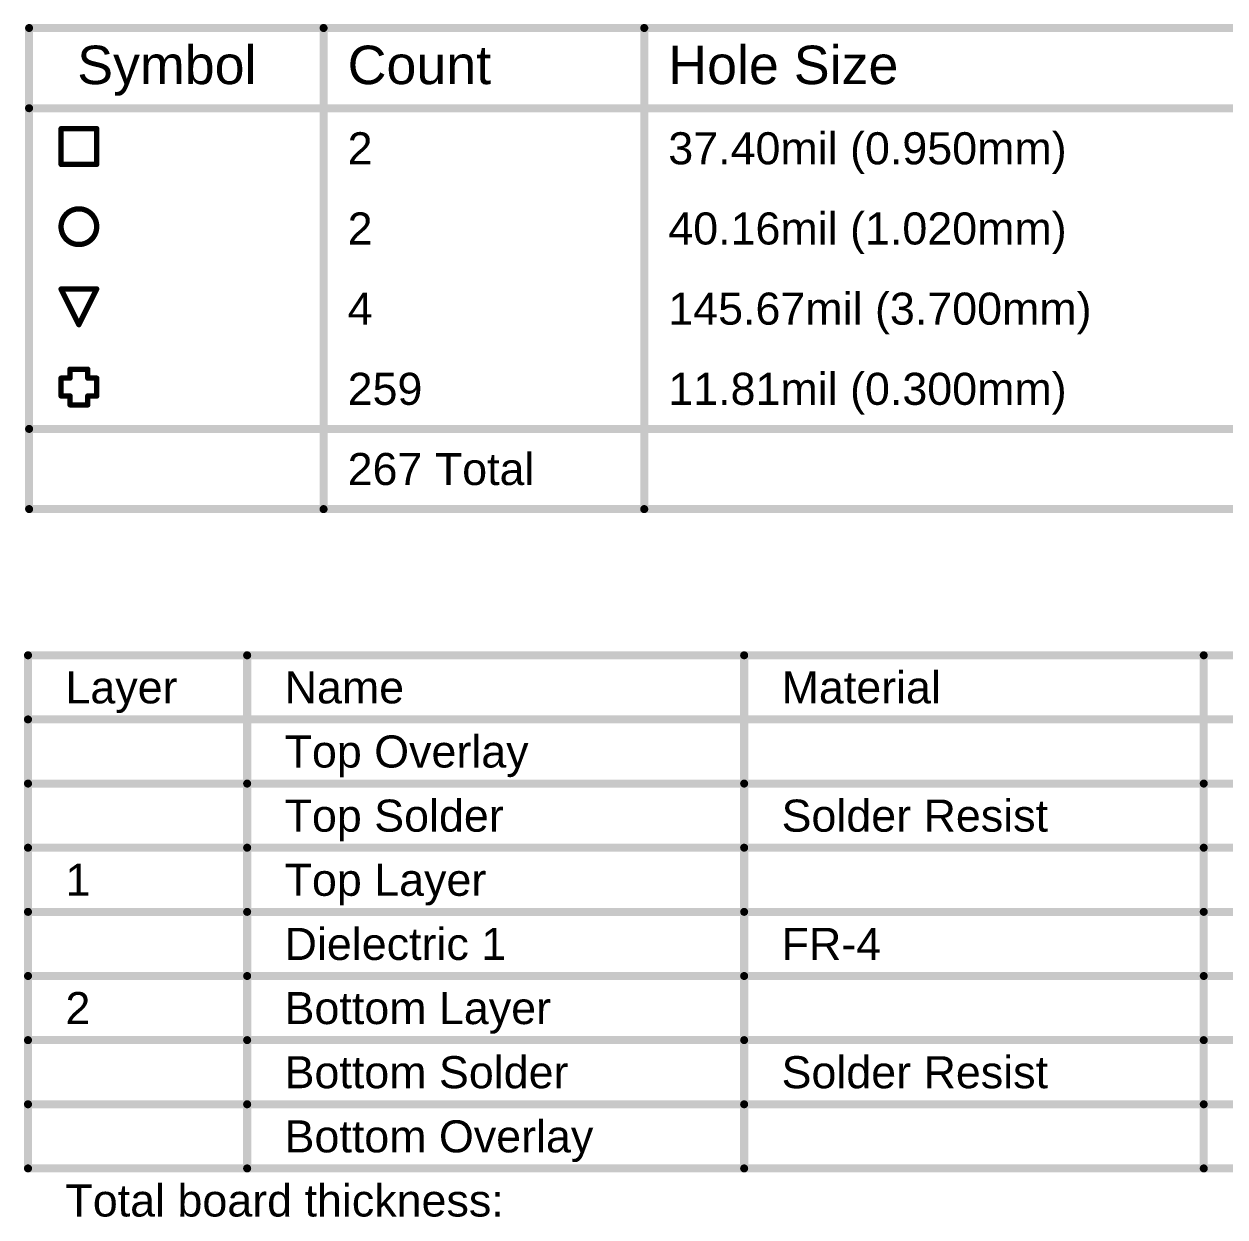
# Model space of a CAD drawing. Header units: inches. Extents: x -25 to 271, y -41 to 15.
# Drawn here: x 90.7 to 147.8, y -41.3 to 15.4 of the extents above; entities that cross this region are included whole.
import ezdxf

# ---------------------------------------------------------------- set-up
doc = ezdxf.new("R2010")
doc.units = ezdxf.units.IN
doc.layers.add('Drill Drawing', color=1, linetype='Continuous')
doc.layers.add('Fabrication', color=76, linetype='Continuous')
doc.styles.add('Arial', font='', dxfattribs={"height": 0.2})
doc.styles.get('Arial').set_extended_font_data('Arial')

msp = doc.modelspace()

# ---------------------------------------------------------------- linework, layer by layer
at = {"layer": 'Drill Drawing'}
for points in [[(90.97, 15.202, 0.381, 0.381, 0), (270.55, 15.202, 0.381, 0.381, 0)], [(90.97, -7.658, 0.381, 0.381, 0), (90.97, 15.202, 0.381, 0.381, 0)], [(104.962, -7.658, 0.381, 0.381, 0), (104.962, 15.202, 0.381, 0.381, 0)], [(120.198, -7.658, 0.381, 0.381, 0), (120.198, 15.202, 0.381, 0.381, 0)], [(90.97, 11.392, 0.381, 0.381, 0), (270.55, 11.392, 0.381, 0.381, 0)], [(92.489, 10.418, 0.254, 0.254, 0), (94.182, 10.418, 0.254, 0.254, 0)], [(92.489, 8.725, 0.254, 0.254, 0), (92.489, 10.418, 0.254, 0.254, 0)], [(94.182, 8.725, 0.254, 0.254, 0), (94.182, 10.418, 0.254, 0.254, 0)], [(92.489, 8.725, 0.254, 0.254, 0), (94.182, 8.725, 0.254, 0.254, 0)], [(92.489, 2.798, 0.254, 0.254, 0), (94.182, 2.798, 0.254, 0.254, 0)], [(92.489, 2.798, 0.254, 0.254, 0), (93.335, 1.105, 0.254, 0.254, 0)], [(93.335, 1.105, 0.254, 0.254, 0), (94.182, 2.798, 0.254, 0.254, 0)], [(92.912, -1.435, 0.254, 0.254, 0), (92.912, -1.012, 0.254, 0.254, 0)], [(92.912, -1.012, 0.254, 0.254, 0), (93.759, -1.012, 0.254, 0.254, 0)], [(93.759, -1.435, 0.254, 0.254, 0), (93.759, -1.012, 0.254, 0.254, 0)], [(92.489, -2.282, 0.254, 0.254, 0), (92.489, -1.435, 0.254, 0.254, 0)], [(92.489, -1.435, 0.254, 0.254, 0), (92.912, -1.435, 0.254, 0.254, 0)], [(93.759, -1.435, 0.254, 0.254, 0), (94.182, -1.435, 0.254, 0.254, 0)], [(94.182, -2.282, 0.254, 0.254, 0), (94.182, -1.435, 0.254, 0.254, 0)], [(92.489, -2.282, 0.254, 0.254, 0), (92.912, -2.282, 0.254, 0.254, 0)], [(92.912, -2.705, 0.254, 0.254, 0), (92.912, -2.282, 0.254, 0.254, 0)], [(93.759, -2.282, 0.254, 0.254, 0), (94.182, -2.282, 0.254, 0.254, 0)], [(93.759, -2.705, 0.254, 0.254, 0), (93.759, -2.282, 0.254, 0.254, 0)], [(92.912, -2.705, 0.254, 0.254, 0), (93.759, -2.705, 0.254, 0.254, 0)], [(90.97, -3.848, 0.381, 0.381, 0), (270.55, -3.848, 0.381, 0.381, 0)], [(90.97, -7.658, 0.381, 0.381, 0), (270.55, -7.658, 0.381, 0.381, 0)]]:
    msp.add_lwpolyline(points, format="xyseb", dxfattribs=at)
for points in [[(90.875, 15.202, 0.191, 0.191, 1), (91.065, 15.202, 0.191, 0.191, 1)], [(90.875, 15.202, 0.191, 0.191, 1), (91.065, 15.202, 0.191, 0.191, 1)], [(104.867, 15.202, 0.191, 0.191, 1), (105.058, 15.202, 0.191, 0.191, 1)], [(120.103, 15.202, 0.191, 0.191, 1), (120.294, 15.202, 0.191, 0.191, 1)], [(90.875, 11.392, 0.191, 0.191, 1), (91.065, 11.392, 0.191, 0.191, 1)], [(92.425, 10.418, 0.127, 0.127, 1), (92.552, 10.418, 0.127, 0.127, 1)], [(92.425, 10.418, 0.127, 0.127, 1), (92.552, 10.418, 0.127, 0.127, 1)], [(94.119, 10.418, 0.127, 0.127, 1), (94.246, 10.418, 0.127, 0.127, 1)], [(94.119, 10.418, 0.127, 0.127, 1), (94.246, 10.418, 0.127, 0.127, 1)], [(92.425, 8.725, 0.127, 0.127, 1), (92.552, 8.725, 0.127, 0.127, 1)], [(92.425, 8.725, 0.127, 0.127, 1), (92.552, 8.725, 0.127, 0.127, 1)], [(94.119, 8.725, 0.127, 0.127, 1), (94.246, 8.725, 0.127, 0.127, 1)], [(94.119, 8.725, 0.127, 0.127, 1), (94.246, 8.725, 0.127, 0.127, 1)], [(94.182, 5.762, 0.254, 0.254, 1), (92.489, 5.762, 0.254, 0.254, 1)], [(92.425, 5.762, 0.127, 0.127, 1), (92.552, 5.762, 0.127, 0.127, 1)], [(94.119, 5.762, 0.127, 0.127, 1), (94.246, 5.762, 0.127, 0.127, 1)], [(92.425, 2.798, 0.127, 0.127, 1), (92.552, 2.798, 0.127, 0.127, 1)], [(92.425, 2.798, 0.127, 0.127, 1), (92.552, 2.798, 0.127, 0.127, 1)], [(94.119, 2.798, 0.127, 0.127, 1), (94.246, 2.798, 0.127, 0.127, 1)], [(94.119, 2.798, 0.127, 0.127, 1), (94.246, 2.798, 0.127, 0.127, 1)], [(93.272, 1.105, 0.127, 0.127, 1), (93.399, 1.105, 0.127, 0.127, 1)], [(93.272, 1.105, 0.127, 0.127, 1), (93.399, 1.105, 0.127, 0.127, 1)], [(92.849, -1.012, 0.127, 0.127, 1), (92.976, -1.012, 0.127, 0.127, 1)], [(92.849, -1.012, 0.127, 0.127, 1), (92.976, -1.012, 0.127, 0.127, 1)], [(93.695, -1.012, 0.127, 0.127, 1), (93.822, -1.012, 0.127, 0.127, 1)], [(93.695, -1.012, 0.127, 0.127, 1), (93.822, -1.012, 0.127, 0.127, 1)], [(92.425, -1.435, 0.127, 0.127, 1), (92.552, -1.435, 0.127, 0.127, 1)], [(92.425, -1.435, 0.127, 0.127, 1), (92.552, -1.435, 0.127, 0.127, 1)], [(92.849, -1.435, 0.127, 0.127, 1), (92.976, -1.435, 0.127, 0.127, 1)], [(92.849, -1.435, 0.127, 0.127, 1), (92.976, -1.435, 0.127, 0.127, 1)], [(93.695, -1.435, 0.127, 0.127, 1), (93.822, -1.435, 0.127, 0.127, 1)], [(93.695, -1.435, 0.127, 0.127, 1), (93.822, -1.435, 0.127, 0.127, 1)], [(94.119, -1.435, 0.127, 0.127, 1), (94.246, -1.435, 0.127, 0.127, 1)], [(94.119, -1.435, 0.127, 0.127, 1), (94.246, -1.435, 0.127, 0.127, 1)], [(92.425, -2.282, 0.127, 0.127, 1), (92.552, -2.282, 0.127, 0.127, 1)], [(92.425, -2.282, 0.127, 0.127, 1), (92.552, -2.282, 0.127, 0.127, 1)], [(92.849, -2.282, 0.127, 0.127, 1), (92.976, -2.282, 0.127, 0.127, 1)], [(92.849, -2.282, 0.127, 0.127, 1), (92.976, -2.282, 0.127, 0.127, 1)], [(93.695, -2.282, 0.127, 0.127, 1), (93.822, -2.282, 0.127, 0.127, 1)], [(93.695, -2.282, 0.127, 0.127, 1), (93.822, -2.282, 0.127, 0.127, 1)], [(94.119, -2.282, 0.127, 0.127, 1), (94.246, -2.282, 0.127, 0.127, 1)], [(94.119, -2.282, 0.127, 0.127, 1), (94.246, -2.282, 0.127, 0.127, 1)], [(92.849, -2.705, 0.127, 0.127, 1), (92.976, -2.705, 0.127, 0.127, 1)], [(92.849, -2.705, 0.127, 0.127, 1), (92.976, -2.705, 0.127, 0.127, 1)], [(93.695, -2.705, 0.127, 0.127, 1), (93.822, -2.705, 0.127, 0.127, 1)], [(93.695, -2.705, 0.127, 0.127, 1), (93.822, -2.705, 0.127, 0.127, 1)], [(90.875, -3.848, 0.191, 0.191, 1), (91.065, -3.848, 0.191, 0.191, 1)], [(90.875, -7.658, 0.191, 0.191, 1), (91.065, -7.658, 0.191, 0.191, 1)], [(90.875, -7.658, 0.191, 0.191, 1), (91.065, -7.658, 0.191, 0.191, 1)], [(104.867, -7.658, 0.191, 0.191, 1), (105.058, -7.658, 0.191, 0.191, 1)], [(120.103, -7.658, 0.191, 0.191, 1), (120.294, -7.658, 0.191, 0.191, 1)]]:
    msp.add_lwpolyline(points, format="xyseb", close=True, dxfattribs=at)
at = {"layer": 'Fabrication'}
for points in [[(90.919, -14.605, 0.381, 0.381, 0), (206.204, -14.605, 0.381, 0.381, 0)], [(90.919, -38.989, 0.381, 0.381, 0), (90.919, -14.605, 0.381, 0.381, 0)], [(101.331, -38.989, 0.381, 0.381, 0), (101.331, -14.605, 0.381, 0.381, 0)], [(124.946, -38.989, 0.381, 0.381, 0), (124.946, -14.605, 0.381, 0.381, 0)], [(146.784, -38.989, 0.381, 0.381, 0), (146.784, -14.605, 0.381, 0.381, 0)], [(90.919, -17.653, 0.381, 0.381, 0), (206.204, -17.653, 0.381, 0.381, 0)], [(90.919, -20.701, 0.381, 0.381, 0), (101.331, -20.701, 0.381, 0.381, 0)], [(101.331, -20.701, 0.381, 0.381, 0), (124.946, -20.701, 0.381, 0.381, 0)], [(124.946, -20.701, 0.381, 0.381, 0), (146.784, -20.701, 0.381, 0.381, 0)], [(146.784, -20.701, 0.381, 0.381, 0), (163.29, -20.701, 0.381, 0.381, 0)], [(90.919, -23.749, 0.381, 0.381, 0), (101.331, -23.749, 0.381, 0.381, 0)], [(101.331, -23.749, 0.381, 0.381, 0), (124.946, -23.749, 0.381, 0.381, 0)], [(124.946, -23.749, 0.381, 0.381, 0), (146.784, -23.749, 0.381, 0.381, 0)], [(146.784, -23.749, 0.381, 0.381, 0), (163.29, -23.749, 0.381, 0.381, 0)], [(90.919, -26.797, 0.381, 0.381, 0), (101.331, -26.797, 0.381, 0.381, 0)], [(101.331, -26.797, 0.381, 0.381, 0), (124.946, -26.797, 0.381, 0.381, 0)], [(124.946, -26.797, 0.381, 0.381, 0), (146.784, -26.797, 0.381, 0.381, 0)], [(146.784, -26.797, 0.381, 0.381, 0), (163.29, -26.797, 0.381, 0.381, 0)], [(90.919, -29.845, 0.381, 0.381, 0), (101.331, -29.845, 0.381, 0.381, 0)], [(101.331, -29.845, 0.381, 0.381, 0), (124.946, -29.845, 0.381, 0.381, 0)], [(124.946, -29.845, 0.381, 0.381, 0), (146.784, -29.845, 0.381, 0.381, 0)], [(146.784, -29.845, 0.381, 0.381, 0), (163.29, -29.845, 0.381, 0.381, 0)], [(90.919, -32.893, 0.381, 0.381, 0), (101.331, -32.893, 0.381, 0.381, 0)], [(101.331, -32.893, 0.381, 0.381, 0), (124.946, -32.893, 0.381, 0.381, 0)], [(124.946, -32.893, 0.381, 0.381, 0), (146.784, -32.893, 0.381, 0.381, 0)], [(146.784, -32.893, 0.381, 0.381, 0), (163.29, -32.893, 0.381, 0.381, 0)], [(90.919, -35.941, 0.381, 0.381, 0), (101.331, -35.941, 0.381, 0.381, 0)], [(101.331, -35.941, 0.381, 0.381, 0), (124.946, -35.941, 0.381, 0.381, 0)], [(124.946, -35.941, 0.381, 0.381, 0), (146.784, -35.941, 0.381, 0.381, 0)], [(146.784, -35.941, 0.381, 0.381, 0), (163.29, -35.941, 0.381, 0.381, 0)], [(90.919, -38.989, 0.381, 0.381, 0), (101.331, -38.989, 0.381, 0.381, 0)], [(101.331, -38.989, 0.381, 0.381, 0), (124.946, -38.989, 0.381, 0.381, 0)], [(124.946, -38.989, 0.381, 0.381, 0), (146.784, -38.989, 0.381, 0.381, 0)], [(146.784, -38.989, 0.381, 0.381, 0), (163.29, -38.989, 0.381, 0.381, 0)]]:
    msp.add_lwpolyline(points, format="xyseb", dxfattribs=at)
for points in [[(90.823, -14.605, 0.191, 0.191, 1), (91.014, -14.605, 0.191, 0.191, 1)], [(90.823, -14.605, 0.191, 0.191, 1), (91.014, -14.605, 0.191, 0.191, 1)], [(101.235, -14.605, 0.191, 0.191, 1), (101.426, -14.605, 0.191, 0.191, 1)], [(124.851, -14.605, 0.191, 0.191, 1), (125.041, -14.605, 0.191, 0.191, 1)], [(146.689, -14.605, 0.191, 0.191, 1), (146.879, -14.605, 0.191, 0.191, 1)], [(90.823, -17.653, 0.191, 0.191, 1), (91.014, -17.653, 0.191, 0.191, 1)], [(90.823, -20.701, 0.191, 0.191, 1), (91.014, -20.701, 0.191, 0.191, 1)], [(101.235, -20.701, 0.191, 0.191, 1), (101.426, -20.701, 0.191, 0.191, 1)], [(101.235, -20.701, 0.191, 0.191, 1), (101.426, -20.701, 0.191, 0.191, 1)], [(124.851, -20.701, 0.191, 0.191, 1), (125.041, -20.701, 0.191, 0.191, 1)], [(124.851, -20.701, 0.191, 0.191, 1), (125.041, -20.701, 0.191, 0.191, 1)], [(146.689, -20.701, 0.191, 0.191, 1), (146.879, -20.701, 0.191, 0.191, 1)], [(146.689, -20.701, 0.191, 0.191, 1), (146.879, -20.701, 0.191, 0.191, 1)], [(90.823, -23.749, 0.191, 0.191, 1), (91.014, -23.749, 0.191, 0.191, 1)], [(101.235, -23.749, 0.191, 0.191, 1), (101.426, -23.749, 0.191, 0.191, 1)], [(101.235, -23.749, 0.191, 0.191, 1), (101.426, -23.749, 0.191, 0.191, 1)], [(124.851, -23.749, 0.191, 0.191, 1), (125.041, -23.749, 0.191, 0.191, 1)], [(124.851, -23.749, 0.191, 0.191, 1), (125.041, -23.749, 0.191, 0.191, 1)], [(146.689, -23.749, 0.191, 0.191, 1), (146.879, -23.749, 0.191, 0.191, 1)], [(146.689, -23.749, 0.191, 0.191, 1), (146.879, -23.749, 0.191, 0.191, 1)], [(90.823, -26.797, 0.191, 0.191, 1), (91.014, -26.797, 0.191, 0.191, 1)], [(101.235, -26.797, 0.191, 0.191, 1), (101.426, -26.797, 0.191, 0.191, 1)], [(101.235, -26.797, 0.191, 0.191, 1), (101.426, -26.797, 0.191, 0.191, 1)], [(124.851, -26.797, 0.191, 0.191, 1), (125.041, -26.797, 0.191, 0.191, 1)], [(124.851, -26.797, 0.191, 0.191, 1), (125.041, -26.797, 0.191, 0.191, 1)], [(146.689, -26.797, 0.191, 0.191, 1), (146.879, -26.797, 0.191, 0.191, 1)], [(146.689, -26.797, 0.191, 0.191, 1), (146.879, -26.797, 0.191, 0.191, 1)], [(90.823, -29.845, 0.191, 0.191, 1), (91.014, -29.845, 0.191, 0.191, 1)], [(101.235, -29.845, 0.191, 0.191, 1), (101.426, -29.845, 0.191, 0.191, 1)], [(101.235, -29.845, 0.191, 0.191, 1), (101.426, -29.845, 0.191, 0.191, 1)], [(124.851, -29.845, 0.191, 0.191, 1), (125.041, -29.845, 0.191, 0.191, 1)], [(124.851, -29.845, 0.191, 0.191, 1), (125.041, -29.845, 0.191, 0.191, 1)], [(146.689, -29.845, 0.191, 0.191, 1), (146.879, -29.845, 0.191, 0.191, 1)], [(146.689, -29.845, 0.191, 0.191, 1), (146.879, -29.845, 0.191, 0.191, 1)], [(90.823, -32.893, 0.191, 0.191, 1), (91.014, -32.893, 0.191, 0.191, 1)], [(101.235, -32.893, 0.191, 0.191, 1), (101.426, -32.893, 0.191, 0.191, 1)], [(101.235, -32.893, 0.191, 0.191, 1), (101.426, -32.893, 0.191, 0.191, 1)], [(124.851, -32.893, 0.191, 0.191, 1), (125.041, -32.893, 0.191, 0.191, 1)], [(124.851, -32.893, 0.191, 0.191, 1), (125.041, -32.893, 0.191, 0.191, 1)], [(146.689, -32.893, 0.191, 0.191, 1), (146.879, -32.893, 0.191, 0.191, 1)], [(146.689, -32.893, 0.191, 0.191, 1), (146.879, -32.893, 0.191, 0.191, 1)], [(90.823, -35.941, 0.191, 0.191, 1), (91.014, -35.941, 0.191, 0.191, 1)], [(101.235, -35.941, 0.191, 0.191, 1), (101.426, -35.941, 0.191, 0.191, 1)], [(101.235, -35.941, 0.191, 0.191, 1), (101.426, -35.941, 0.191, 0.191, 1)], [(124.851, -35.941, 0.191, 0.191, 1), (125.041, -35.941, 0.191, 0.191, 1)], [(124.851, -35.941, 0.191, 0.191, 1), (125.041, -35.941, 0.191, 0.191, 1)], [(146.689, -35.941, 0.191, 0.191, 1), (146.879, -35.941, 0.191, 0.191, 1)], [(146.689, -35.941, 0.191, 0.191, 1), (146.879, -35.941, 0.191, 0.191, 1)], [(90.823, -38.989, 0.191, 0.191, 1), (91.014, -38.989, 0.191, 0.191, 1)], [(90.823, -38.989, 0.191, 0.191, 1), (91.014, -38.989, 0.191, 0.191, 1)], [(101.235, -38.989, 0.191, 0.191, 1), (101.426, -38.989, 0.191, 0.191, 1)], [(101.235, -38.989, 0.191, 0.191, 1), (101.426, -38.989, 0.191, 0.191, 1)], [(101.235, -38.989, 0.191, 0.191, 1), (101.426, -38.989, 0.191, 0.191, 1)], [(124.851, -38.989, 0.191, 0.191, 1), (125.041, -38.989, 0.191, 0.191, 1)], [(124.851, -38.989, 0.191, 0.191, 1), (125.041, -38.989, 0.191, 0.191, 1)], [(124.851, -38.989, 0.191, 0.191, 1), (125.041, -38.989, 0.191, 0.191, 1)], [(146.689, -38.989, 0.191, 0.191, 1), (146.879, -38.989, 0.191, 0.191, 1)], [(146.689, -38.989, 0.191, 0.191, 1), (146.879, -38.989, 0.191, 0.191, 1)], [(146.689, -38.989, 0.191, 0.191, 1), (146.879, -38.989, 0.191, 0.191, 1)]]:
    msp.add_lwpolyline(points, format="xyseb", close=True, dxfattribs=at)

# ---------------------------------------------------------------- texts
at = {"layer": 'Drill Drawing', "style": 'Arial'}
for s, height, p in [('Symbol', 1.8288, (93.256, 12.535)), ('Count', 1.8288, (106.105, 12.535)), ('Hole Size', 1.8288, (121.341, 12.535)), ('2', 1.524, (106.105, 8.725)), ('37.40mil (0.950mm)', 1.524, (121.341, 8.725)), ('2', 1.524, (106.105, 4.915)), ('40.16mil (1.020mm)', 1.524, (121.341, 4.915)), ('4', 1.524, (106.105, 1.105)), ('145.67mil (3.700mm)', 1.524, (121.341, 1.105)), ('11.81mil (0.300mm)', 1.524, (121.341, -2.705)), ('259', 1.524, (106.105, -2.705)), ('267 Total', 1.524, (106.105, -6.515))]:
    msp.add_text(s, height=height, dxfattribs=at).set_placement(p)
at = {"layer": 'Fabrication', "style": 'Arial'}
for s, p in [('Layer', (92.697, -16.891)), ('Name', (103.109, -16.891)), ('Material', (126.724, -16.891)), ('Top Overlay', (103.109, -19.939)), ('Top Solder', (103.109, -22.987)), ('Solder Resist', (126.724, -22.987)), ('1', (92.697, -26.035)), ('Top Layer', (103.109, -26.035)), ('Dielectric 1', (103.109, -29.083)), ('FR-4', (126.724, -29.083)), ('2', (92.697, -32.131)), ('Bottom Layer', (103.109, -32.131)), ('Bottom Solder', (103.109, -35.179)), ('Solder Resist', (126.724, -35.179)), ('Bottom Overlay', (103.109, -38.227)), ('Total board thickness:', (92.697, -41.275))]:
    msp.add_text(s, height=1.524, dxfattribs=at).set_placement(p)

doc.saveas('drawing.dxf')
